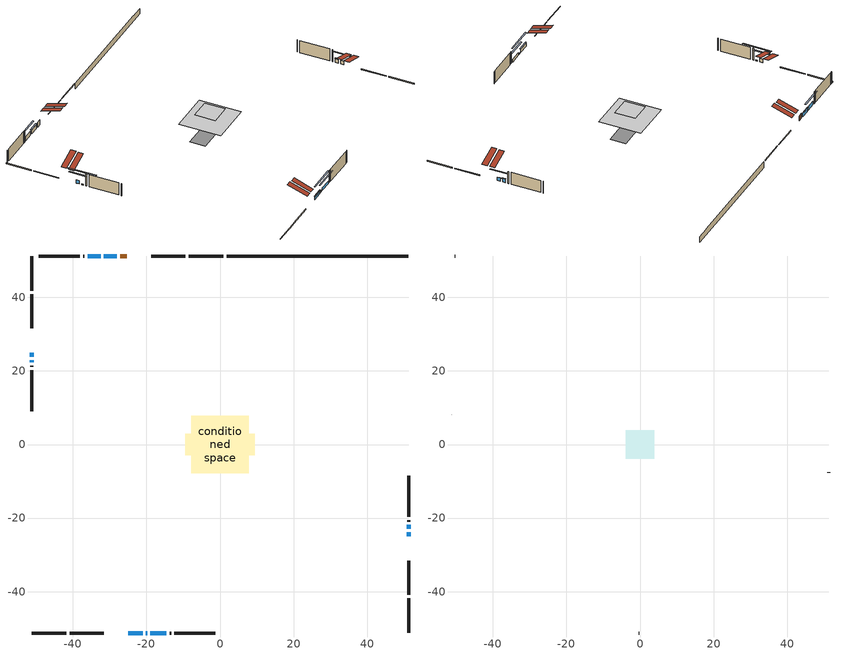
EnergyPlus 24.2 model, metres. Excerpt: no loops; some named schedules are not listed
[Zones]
conditioned space
 floor outside (Floor1 construction): -2.76,-2.76 -2.76,2.76 2.76,2.76 2.76,-2.76 z0.92
 floor adiabatic (AdiabaticFloorConstruction): -7.84,-7.84 -7.84,7.84 7.84,7.84 7.84,-7.84 z3.36
 floor foundation (Slab1 construction): -9.43,-2.91 -9.43,2.91 9.43,2.91 9.43,-2.91 z-1.37
 wall outside (RimJoist1 construction): 0.92,51.22 -8.53,51.22 / -51.22,-51.22 -41.78,-51.22 / -51.22,51.22 -51.22,41.78 / 51.22,-51.22 51.22,-41.78 z0.92:1.22
 wall outside (RimJoist2 construction): -9.46,51.22 -18.72,51.22 / -40.85,-51.22 -31.59,-51.22 / -51.22,40.85 -51.22,31.59 / 51.22,-40.85 51.22,-31.59 z0.92:1.22
 wall outside (AdiabaticWallConstruction 1): -25.38,51.22 -27.08,51.22 z0.92:2.95
 wall outside (AdiabaticWallConstruction): 51.22,-24.93 51.22,-23.86 / -51.22,24.93 -51.22,23.86 / 51.22,-22.93 51.22,-21.86 z0.92:2.33; -28.01,51.22 -31.53,51.22 / -32.46,51.22 -35.98,51.22 z0.92:2.47; -24.93,-51.22 -21.04,-51.22 z0.92:2.2; -20.11,-51.22 -19.83,-51.22 / -51.22,22.93 -51.22,22.38 z0.92:1.29; -18.91,-51.22 -14.55,-51.22 z0.92:2.07
 wall outside (Wall1 construction): -36.91,51.22 -37.22,51.22 / -13.62,-51.22 -13.31,-51.22 / -51.22,21.45 -51.22,21.14 / 51.22,-20.93 51.22,-20.62 z0.92:5.8
 wall outside (Wall2 construction): -38.15,51.22 -49.29,51.22 / -12.38,-51.22 -1.25,-51.22 / -51.22,20.21 -51.22,9.08 / 51.22,-19.69 51.22,-8.56 z0.92:5.8
 wall foundation (FoundationWall1 construction): 1.85,51.22,-1.37 1.85,51.22,0.92 46.29,51.22,0.92 46.29,51.22,0.86 51.22,51.22,0.86 51.22,51.22,-1.37
 window (WindowConstruction): 51.22,-24.93 51.22,-23.86 z0.92:2.33
 window (WindowConstruction 3): -51.22,24.93 -51.22,23.86 z0.92:2.33
 window (WindowConstruction 4): 51.22,-22.93 51.22,-21.86 z0.92:2.33
 window (WindowConstruction 5): -28.01,51.22 -31.53,51.22 z0.92:2.47
 window (WindowConstruction 6): -24.93,-51.22 -21.04,-51.22 z0.92:2.2
 window (WindowConstruction 7): -20.11,-51.22 -19.84,-51.22 z0.92:1.28
 window (WindowConstruction 1): -32.46,51.22 -35.98,51.22 z0.92:2.47
 window (WindowConstruction 8): -51.22,22.93 -51.22,22.38 z0.92:1.28
 window (WindowConstruction 2): -18.91,-51.22 -14.55,-51.22 z0.92:2.07
 door (Door): -25.38,51.22 -27.08,51.22 z0.92:2.95
 ceiling adiabatic (AdiabaticFloorConstruction): 7.84,-7.84 7.84,7.84 -7.84,7.84 -7.84,-7.84 z3.36
 roof outside (Roof2 construction): -24.45,51.22,5.8 -24.45,43.99,8.21 -22.54,43.99,8.21 -22.54,51.22,5.8; -25.86,-51.22,5.8 -25.86,-43.99,8.21 -27.76,-43.99,8.21 -27.76,-51.22,5.8; -51.22,25.86,5.8 -43.99,25.86,8.21 -43.99,27.76,8.21 -51.22,27.76,5.8; 51.22,-25.86,5.8 43.99,-25.86,8.21 43.99,-27.76,8.21 51.22,-27.76,5.8
attic - vented
 floor to conditioned space (Floor2 construction Reversed): -3.83,-3.83 -3.83,3.83 3.83,3.83 3.83,-3.83 z5.8
 wall outside (Wall4 construction): -50.21,51.22 -50.3,51.22 / -0.32,-51.22 -0.24,-51.22 / -51.22,8.15 -51.22,8.07 / 51.22,-7.63 51.22,-7.55 z0.92:5.8
 roof outside (Roof1 construction): -21.61,51.22,5.8 -21.61,43.77,8.28 -19.65,43.77,8.28 -19.65,51.22,5.8; -28.69,-51.22,5.8 -28.69,-43.77,8.28 -30.66,-43.77,8.28 -30.66,-51.22,5.8; -51.22,28.69,5.8 -43.77,28.69,8.28 -43.77,30.66,8.28 -51.22,30.66,5.8; 51.22,-28.69,5.8 43.77,-28.69,8.28 43.77,-30.66,8.28 51.22,-30.66,5.8
shading: 51.22,-21.22 51.22,-27.57 51.64,-27.57 51.64,-21.22 z4.97; -51.22,21.22 -51.22,27.57 -51.64,27.57 -51.64,21.22 z4.97; 51.22,-21.66 51.22,-23.13 51.64,-23.13 51.64,-21.66 z2.53; -31.73,51.22 -27.81,51.22 -27.81,51.64 -31.73,51.64 z2.67; -20.84,-51.22 -25.13,-51.22 -25.13,-51.64 -20.84,-51.64 z2.4; -14.76,-51.22 -25.19,-51.22 -25.19,-51.64 -14.76,-51.64 z6.36; -38.62,51.22 -29.82,51.22 -29.82,51.64 -38.62,51.64 z5.11; -51.22,17.3 -51.22,28.01 -51.64,28.01 -51.64,17.3 z6.36; -11.91,-51.22 -21.55,-51.22 -21.55,-51.64 -11.91,-51.64 z4.71
[Building]
Building 1: Terrain=Suburbs
[Site:Location]
Winnipeg Intl AP_MB: Latitude {deg}=49.91; Longitude {deg}=-97.24; Time Zone {hr}=-6; Elevation {m}=239; Keep Site Location Information=Yes
[Site:GroundTemperature:Shallow]
-2.46526, -5.11642, -5.32873, -4.07063, 0.979979, 6.00706, 10.3653, 13.1261, 13.3606, 11.1152, 6.8681, 1.99523
[Site:WaterMainsTemperature]
Calculation Method=Schedule; Temperature Schedule=mains temperature schedule
[Material] Roughness=Rough; Thermal Absorptance=0.9
Name | Thickness {m} | Conductivity {W/m-K} | Density {kg/m3} | Specific Heat {J/kg-K} | Solar Absorptance | Visible Absorptance
asphalt or fiberglass shingles | 0.00635 | 0.162714 | 1121.4 | 1465.45 | 0.84 | 0.84
ceiling loosefill ins | 0.254 | 0.0480833 | 16.02 | 1046.75 | 0.7 | 0.7
ceiling stud and cavity | 0.1397 | 0.337601 | 65.682 | 1177.47 | 0.7 | 0.7
concrete 4.0 in. | 0.1016 | 1.803125 | 2242.8 | 837.4 | 0.7 | 0.7
concrete 8.0 in. | 0.2032 | 1.803125 | 2242.8 | 837.4 | 0.7 | 0.7
door material | 0.04445 | 0.053851 | 512.64 | 1214.23 | 0.7 | 0.7
exterior vertical ins | 0.0457286 | 0.029427 | 32.04 | 1214.23 | 0.7 | 0.7
floor covering | 0.0127 | 0.0433444 | 54.468 | 1339.84 | 0.6 | 0.6
floor rigid ins; wall rigid ins | 0.051816 | 0.029427 | 32.04 | 1214.23 | 0.7 | 0.7
floor rigid ins 1; wall rigid ins 1 | 0.512978 | 0.029427 | 32.04 | 1214.23 | 0.7 | 0.7
floor stud and cavity | 0.1397 | 0.0891235 | 92.3553 | 1139.71 | 0.7 | 0.7
floor stud and cavity 1 | 0.1397 | 1.75129 | 37.0049 | 1207.88 | 0.7 | 0.7
furniture material conditioned space 1 | 0.1524 | 0.115458 | 640.8 | 1214.23 | 0.6 | 0.6
gypsum board | 0.0127 | 0.160291 | 801 | 837.4 | 0.6 | 0.6
gypsum board 1 | 0.0127 | 0.160291 | 801 | 837.4 | 0.7 | 0.7
osb sheathing 0.5 in. | 0.0127 | 0.115458 | 512.64 | 1214.23 | 0.7 | 0.7
osb sheathing 0.75 in. | 0.01905 | 0.115458 | 512.64 | 1214.23 | 0.7 | 0.7
osb sheathing 2.0 in. | 0.0508 | 0.115458 | 512.64 | 1214.23 | 0.7 | 0.7
rim joist stud and cavity | 0.0508 | 0.0451784 | 125.044 | 1163.47 | 0.6 | 0.6
rim joist stud and cavity 1 | 0.0508 | 0.0290657 | 125.044 | 1163.47 | 0.6 | 0.6
roof rigid ins | 0.103632 | 0.029427 | 32.04 | 1214.23 | 0.7 | 0.7
roof stud and cavity | 0.2032 | 0.0687812 | 78.34581 | 1123.46 | 0.7 | 0.7
wall stud and cavity | 0.1397 | 0.333365 | 139.0536 | 1170.24 | 0.7 | 0.7
wall stud and cavity 1 | 0.1397 | 0.215013 | 139.0536 | 1170.24 | 0.7 | 0.7
wall stud and cavity 2 | 0.0889 | 6.1454 | 50.32683 | 1063.81 | 0.6 | 0.6
wall stud and cavity 3 | 0.0889 | 0.380278 | 52.3479 | 1209.89 | 0.7 | 0.7
wall stud and cavity 4 | 0.0889 | 0.391764 | 83.0341 | 1211.67 | 0.7 | 0.7
wood siding | 0.0254 | 0.102417 | 544.68 | 1172.36 | 0.4 | 0.4
wood siding 1 | 0.00254 | 0.102417 | 544.68 | 1172.36 | 0.4 | 0.4
wood siding 2; wood siding 3; wood siding 4 | 0.0254 | 0.102417 | 544.68 | 1172.36 | 0.7 | 0.7
[WindowMaterial:SimpleGlazingSystem]
Name | U-Factor {W/m2-K} | Solar Heat Gain Coefficient
WindowMaterial | 1.71078 | 0.56
WindowMaterial 1 | 1.76529 | 0.57
WindowMaterial 2 | 1.86409 | 0.54
WindowMaterial 3 | 1.79311 | 0.56
WindowMaterial 4 | 1.82434 | 0.55
WindowMaterial 5 | 3.26258 | 0.43
[Construction]
AdiabaticFloorConstruction: floor stud and cavity 1, floor rigid ins 1, osb sheathing 0.75 in., floor covering
AdiabaticWallConstruction: wood siding 3, wall rigid ins 1, wall stud and cavity 3, gypsum board
AdiabaticWallConstruction 1: wood siding 4, wall rigid ins 1, wall stud and cavity 3, gypsum board
Door: door material
Floor1 construction: floor stud and cavity, floor rigid ins, osb sheathing 0.75 in., floor covering
Floor2 construction Reversed: gypsum board, ceiling stud and cavity, ceiling loosefill ins
FoundationWall1 construction: concrete 8.0 in., gypsum board 1
furniture construction conditioned space 1: furniture material conditioned space 1
PartitionWallConstruction: gypsum board, wall stud and cavity 4, gypsum board
RimJoist1 construction: wood siding 2, osb sheathing 2.0 in., rim joist stud and cavity
RimJoist2 construction: wood siding 2, osb sheathing 2.0 in., rim joist stud and cavity 1
Roof1 construction: asphalt or fiberglass shingles
Roof2 construction: asphalt or fiberglass shingles, roof rigid ins, osb sheathing 0.75 in., roof stud and cavity, gypsum board
Slab1 construction: concrete 4.0 in.
Wall1 construction: wood siding, wall rigid ins, osb sheathing 0.5 in., wall stud and cavity, gypsum board
Wall2 construction: wood siding, wall rigid ins, osb sheathing 0.5 in., wall stud and cavity 1, gypsum board
Wall4 construction: wood siding 1, wall stud and cavity 2
WindowConstruction: WindowMaterial
WindowConstruction 1; WindowConstruction 5: WindowMaterial 1
WindowConstruction 2: WindowMaterial 2
WindowConstruction 3; WindowConstruction 4: WindowMaterial 3
WindowConstruction 6: WindowMaterial 4
WindowConstruction 7; WindowConstruction 8: WindowMaterial 5
[Zone] Multiplier=1; Part of Total Floor Area=Yes
Name | Volume {m3}
attic - vented | 23.6547
conditioned space | 888.8
[Space]
Name | Zone | Volume {m3}
attic - vented 1 | attic - vented | 23.6547
conditioned space 1 | conditioned space | 888.8
[ZoneInfiltration:EffectiveLeakageArea]
infil attic - vented 1: Zone or Space=attic - vented 1; Schedule=Always On Discrete; Effective Air Leakage Area {cm2}=1954; Stack Coefficient=0.000511981; Wind Coefficient=1.52879e-05
[ZoneMixing]
whole house fan mix: Zone or Space=attic - vented; Schedule=Always On Continuous; Design Flow Rate Calculation Method=Flow/Zone; Design Flow Rate {m3/s}=0; Source Zone or Space=conditioned space
[SurfaceProperty:ExposedFoundationPerimeter]
Slab1: Exposed Perimeter Calculation Method=TotalExposedPerimeter; Total Exposed Perimeter {m}=49.377
[InternalMass] Zone or ZoneList=conditioned space; Space or SpaceList=conditioned space 1
Name | Construction | Surface Area {m2}
furniture mass conditioned space 1 | furniture construction conditioned space 1 | 154.44
partition wall mass | PartitionWallConstruction | 386.099
[Lights]
interior lighting: Zone or ZoneList or Space or SpaceList=conditioned space 1; Schedule=interior lighting schedule; Design Level Calculation Method=LightingLevel; Lighting Level {W}=343.2; Return Air Fraction=0; Fraction Radiant=0.6; Fraction Visible=0.2; Fraction Replaceable=1
[People]
occupants: Zone or ZoneList or Space or SpaceList=conditioned space 1; Number of People Schedule=occupants schedule; Number of People Calculation Method=People; Number of People=3; Fraction Radiant=0.314171; Sensible Heat Fraction=0.56303; Activity Level Schedule=occupants activity schedule; Carbon Dioxide Generation Rate {m3/s-W}=0; Enable ASHRAE 55 Comfort Warnings=No; Mean Radiant Temperature Calculation Type=EnclosureAveraged
[ElectricEquipment] Zone or ZoneList or Space or SpaceList=conditioned space 1; Design Level Calculation Method=EquipmentLevel
Name | Schedule | Design Level {W} | Fraction Latent | Fraction Radiant | Fraction Lost
clothes dryer | clothes dryer schedule | 140.772 | 0.015 | 0.081 | 0.85
clothes washer | clothes washer schedule | 32.1985 | 0.03 | 0.162 | 0.7
cooking range | cooking range schedule | 215.147 | 0.08 | 0.432 | 0.2
dishwasher | dishwasher schedule | 66.8632 | 0.3 | 0.18 | 0.4
fridge | fridge schedule | 72.9452 | 0 | 0.6 | 0
mech vent house fan | mech vent house fan schedule | 0 | 0 | 0 | 1
mech vent house fan cfis | mech vent house fan cfis schedule | 0 | 0 | 0 | 0
misc plug loads | misc plug loads schedule | 494.7 | 0.045 | 0.513 | 0.1
whole house fan | Always On Discrete | 0 | 0 | 0 | 1
[OtherEquipment] Zone or ZoneList or Space or SpaceList=conditioned space 1; Design Level Calculation Method=EquipmentLevel
Name | Fuel Type | Schedule | Design Level {W} | Fraction Latent | Fraction Radiant | Fraction Lost
clothes dryer 1 | Electricity | clothes dryer schedule | 0 | 0.015 | 0.081 | 0.85
cooking range 1 | Electricity | cooking range schedule | 0 | 0.08 | 0.432 | 0.2
general water use latent | None | general water use schedule | 62.594 | 1 | 0 | 0
general water use sensible | None | general water use schedule | -61.6891 | 0 | 0.6 | 0
mech vent house fan latent load | None | Always On Discrete | 0 | 1 | 0 | 0
mech vent house fan sensible load | None | Always On Discrete | 0 | 0 | 0 | 0
water heater energy adjustment1 | NaturalGas | Always On Discrete | 0.01 | 0 | 0 | 1
[ZoneInfiltration:DesignFlowRate] Zone or ZoneList or Space or SpaceList=conditioned space 1; Schedule=Always On Discrete; Design Flow Rate Calculation Method=Flow/Zone; Design Flow Rate {m3/s}=0
infil flow; natural vent flow; whole house fan flow
[AvailabilityManager:Scheduled]
central ac and furnace airloop Availability Manager: Schedule=Always On Discrete
[Foundation:Kiva]
Foundation Kiva 1: Initial Indoor Air Temperature {C}=21; Wall Height Above Grade {m}=0.919978; Wall Depth Below Slab {m}=0.2032; Custom Block Material Name 1=exterior vertical ins; Custom Block Depth 1 {m}=2.28999; Custom Block X Position 1 {m}=0.2159; Custom Block Z Position 1 {m}=0
[Foundation:Kiva:Settings]
Soil Conductivity {W/m-K}=0.849921; Soil Density {kg/m3}=1842.3; Soil Specific Heat {J/kg-K}=418.7; Ground Solar Absorptivity=0.9; Ground Thermal Absorptivity=0.9; Ground Surface Roughness {m}=0.03; Far-Field Width {m}=40; Deep-Ground Boundary Condition=ZeroFlux; Deep-Ground Depth {m}=40; Minimum Cell Dimension {m}=0.2; Maximum Cell Growth Coefficient=3; Simulation Timestep=Timestep
[Exterior:Lights]
exterior lighting: Schedule=exterior lighting schedule; Design Level {W}=75.6
[EnergyManagementSystem:GlobalVariable]
central_ac_and_furnace_airloop_Fan_RTF
infil_program_Qfan
infil_program_Qinf
natural_vent_program_Qnv
natural_vent_program_Qwhf
[EnergyManagementSystem:Sensor]
Name | Output:Variable or Output:Meter Index Key | Output:Variable or Output:Meter
airflow_gain | infil flow | Infiltration Sensible Heat Gain Energy
airflow_gain_1 | natural vent flow | Infiltration Sensible Heat Gain Energy
airflow_gain_2 | whole house fan flow | Infiltration Sensible Heat Gain Energy
airflow_loss | infil flow | Infiltration Sensible Heat Loss Energy
airflow_loss_1 | natural vent flow | Infiltration Sensible Heat Loss Energy
airflow_loss_2 | whole house fan flow | Infiltration Sensible Heat Loss Energy
clg_load_cond |  | Cooling:EnergyTransfer:Zone:CONDITIONED SPACE
clg_sp_s; clg_sp_s_1 | cooling setpoint | Schedule Value
clothes_dryer_exhaust_0_sch_s | clothes dryer exhaust 0 schedule | Schedule Value
cool_season | cooling season schedule | Schedule Value
htg_load_cond |  | Heating:EnergyTransfer:Zone:CONDITIONED SPACE
htg_sp_s; htg_sp_s_1 | heating setpoint | Schedule Value
ig_ee_conv | clothes dryer | Electric Equipment Convective Heating Energy
ig_ee_conv_2 | cooking range | Electric Equipment Convective Heating Energy
ig_ee_conv_4 | fridge | Electric Equipment Convective Heating Energy
ig_ee_conv_5 | misc plug loads | Electric Equipment Convective Heating Energy
ig_ee_conv_6 | whole house fan | Electric Equipment Convective Heating Energy
ig_ee_rad | clothes dryer | Electric Equipment Radiant Heating Energy
ig_ee_rad_2 | cooking range | Electric Equipment Radiant Heating Energy
ig_ee_rad_4 | fridge | Electric Equipment Radiant Heating Energy
ig_ee_rad_5 | misc plug loads | Electric Equipment Radiant Heating Energy
ig_ee_rad_6 | whole house fan | Electric Equipment Radiant Heating Energy
ig_lgt_conv | interior lighting | Lights Convective Heating Energy
ig_lgt_rad | interior lighting | Lights Radiant Heating Energy
ig_lgt_vis | interior lighting | Lights Visible Radiation Heating Energy
ig_oe_conv | clothes dryer 1 | Other Equipment Convective Heating Energy
ig_oe_conv_1 | cooking range 1 | Other Equipment Convective Heating Energy
ig_oe_conv_2 | general water use latent | Other Equipment Convective Heating Energy
ig_oe_conv_3 | general water use sensible | Other Equipment Convective Heating Energy
ig_oe_conv_4 | water heater energy adjustment1 | Other Equipment Convective Heating Energy
ig_oe_rad | clothes dryer 1 | Other Equipment Radiant Heating Energy
ig_oe_rad_1 | cooking range 1 | Other Equipment Radiant Heating Energy
ig_oe_rad_2 | general water use latent | Other Equipment Radiant Heating Energy
ig_oe_rad_3 | general water use sensible | Other Equipment Radiant Heating Energy
ig_oe_rad_4 | water heater energy adjustment1 | Other Equipment Radiant Heating Energy
ig_ppl_conv | occupants | People Convective Heating Energy
ig_ppl_rad | occupants | People Radiant Heating Energy
im_conv | furniture mass conditioned space 1 | Surface Inside Face Convection Heat Gain Energy
im_conv_1 | partition wall mass | Surface Inside Face Convection Heat Gain Energy
im_ig | furniture mass conditioned space 1 | Surface Inside Face Internal Gains Radiation Heat Gain Energy
im_ig_1 | partition wall mass | Surface Inside Face Internal Gains Radiation Heat Gain Energy
im_lgt | furniture mass conditioned space 1 | Surface Inside Face Lights Radiation Heat Gain Energy
im_lgt_1 | partition wall mass | Surface Inside Face Lights Radiation Heat Gain Energy
im_sol | furniture mass conditioned space 1 | Surface Inside Face Solar Radiation Heat Gain Energy
im_sol_1 | partition wall mass | Surface Inside Face Solar Radiation Heat Gain Energy
im_surf | furniture mass conditioned space 1 | Surface Inside Face Net Surface Thermal Radiation Heat Gain Energy
im_surf_1 | partition wall mass | Surface Inside Face Net Surface Thermal Radiation Heat Gain Energy
mv_conv | mech vent house fan | Electric Equipment Convective Heating Energy
mv_conv_1 | mech vent house fan cfis | Electric Equipment Convective Heating Energy
mv_conv_2 | mech vent house fan latent load | Other Equipment Convective Heating Energy
mv_conv_3 | mech vent house fan sensible load | Other Equipment Convective Heating Energy
mv_rad | mech vent house fan | Electric Equipment Radiant Heating Energy
mv_rad_1 | mech vent house fan cfis | Electric Equipment Radiant Heating Energy
mv_rad_2 | mech vent house fan latent load | Other Equipment Radiant Heating Energy
mv_rad_3 | mech vent house fan sensible load | Other Equipment Radiant Heating Energy
natural_vent_s | natural vent schedule | Schedule Value
out_pb_s |  | Site Outdoor Air Barometric Pressure
out_wt_s |  | Site Outdoor Air Humidity Ratio
site_vw_s |  | Site Wind Speed
ss_back_out | Window1 | Surface Window Shortwave from Zone Back Out Window Heat Transfer Rate
ss_back_out_1 | Window10 | Surface Window Shortwave from Zone Back Out Window Heat Transfer Rate
ss_back_out_2 | Window11 | Surface Window Shortwave from Zone Back Out Window Heat Transfer Rate
ss_back_out_3 | Window12 | Surface Window Shortwave from Zone Back Out Window Heat Transfer Rate
ss_back_out_4 | Window15 | Surface Window Shortwave from Zone Back Out Window Heat Transfer Rate
ss_back_out_5 | Window19 | Surface Window Shortwave from Zone Back Out Window Heat Transfer Rate
ss_back_out_6 | Window2 | Surface Window Shortwave from Zone Back Out Window Heat Transfer Rate
ss_back_out_7 | Window20 | Surface Window Shortwave from Zone Back Out Window Heat Transfer Rate
ss_back_out_8 | Window5 | Surface Window Shortwave from Zone Back Out Window Heat Transfer Rate
ss_conv | Door1 | Surface Inside Face Convection Heat Gain Energy
ss_conv_1 | Window1 | Surface Inside Face Convection Heat Gain Energy
ss_conv_2 | Window10 | Surface Inside Face Convection Heat Gain Energy
ss_conv_3 | Window11 | Surface Inside Face Convection Heat Gain Energy
ss_conv_4 | Window12 | Surface Inside Face Convection Heat Gain Energy
ss_conv_5 | Window15 | Surface Inside Face Convection Heat Gain Energy
ss_conv_6 | Window19 | Surface Inside Face Convection Heat Gain Energy
ss_conv_7 | Window2 | Surface Inside Face Convection Heat Gain Energy
ss_conv_8 | Window20 | Surface Inside Face Convection Heat Gain Energy
ss_conv_9 | Window5 | Surface Inside Face Convection Heat Gain Energy
ss_ig | Door1 | Surface Inside Face Internal Gains Radiation Heat Gain Energy
ss_ig_1 | Window1 | Surface Inside Face Internal Gains Radiation Heat Gain Energy
ss_ig_2 | Window10 | Surface Inside Face Internal Gains Radiation Heat Gain Energy
ss_ig_3 | Window11 | Surface Inside Face Internal Gains Radiation Heat Gain Energy
ss_ig_4 | Window12 | Surface Inside Face Internal Gains Radiation Heat Gain Energy
ss_ig_5 | Window15 | Surface Inside Face Internal Gains Radiation Heat Gain Energy
ss_ig_6 | Window19 | Surface Inside Face Internal Gains Radiation Heat Gain Energy
ss_ig_7 | Window2 | Surface Inside Face Internal Gains Radiation Heat Gain Energy
ss_ig_8 | Window20 | Surface Inside Face Internal Gains Radiation Heat Gain Energy
ss_ig_9 | Window5 | Surface Inside Face Internal Gains Radiation Heat Gain Energy
ss_lgt | Door1 | Surface Inside Face Lights Radiation Heat Gain Energy
ss_sol | Door1 | Surface Inside Face Solar Radiation Heat Gain Energy
ss_surf | Door1 | Surface Inside Face Net Surface Thermal Radiation Heat Gain Energy
ss_surf_1 | Window1 | Surface Inside Face Net Surface Thermal Radiation Heat Gain Energy
ss_surf_2 | Window10 | Surface Inside Face Net Surface Thermal Radiation Heat Gain Energy
ss_surf_3 | Window11 | Surface Inside Face Net Surface Thermal Radiation Heat Gain Energy
ss_surf_4 | Window12 | Surface Inside Face Net Surface Thermal Radiation Heat Gain Energy
ss_surf_5 | Window15 | Surface Inside Face Net Surface Thermal Radiation Heat Gain Energy
ss_surf_6 | Window19 | Surface Inside Face Net Surface Thermal Radiation Heat Gain Energy
ss_surf_7 | Window2 | Surface Inside Face Net Surface Thermal Radiation Heat Gain Energy
ss_surf_8 | Window20 | Surface Inside Face Net Surface Thermal Radiation Heat Gain Energy
ss_surf_9 | Window5 | Surface Inside Face Net Surface Thermal Radiation Heat Gain Energy
ss_trans_in | Window1 | Surface Window Transmitted Solar Radiation Rate
ss_trans_in_1 | Window10 | Surface Window Transmitted Solar Radiation Rate
ss_trans_in_2 | Window11 | Surface Window Transmitted Solar Radiation Rate
ss_trans_in_3 | Window12 | Surface Window Transmitted Solar Radiation Rate
ss_trans_in_4 | Window15 | Surface Window Transmitted Solar Radiation Rate
ss_trans_in_5 | Window19 | Surface Window Transmitted Solar Radiation Rate
ss_trans_in_6 | Window2 | Surface Window Transmitted Solar Radiation Rate
ss_trans_in_7 | Window20 | Surface Window Transmitted Solar Radiation Rate
ss_trans_in_8 | Window5 | Surface Window Transmitted Solar Radiation Rate
ss_trans_out | Window1 | Surface Inside Face Initial Transmitted Diffuse Transmitted Out Window Solar Radiation Rate
ss_trans_out_1 | Window10 | Surface Inside Face Initial Transmitted Diffuse Transmitted Out Window Solar Radiation Rate
ss_trans_out_2 | Window11 | Surface Inside Face Initial Transmitted Diffuse Transmitted Out Window Solar Radiation Rate
ss_trans_out_3 | Window12 | Surface Inside Face Initial Transmitted Diffuse Transmitted Out Window Solar Radiation Rate
ss_trans_out_4 | Window15 | Surface Inside Face Initial Transmitted Diffuse Transmitted Out Window Solar Radiation Rate
ss_trans_out_5 | Window19 | Surface Inside Face Initial Transmitted Diffuse Transmitted Out Window Solar Radiation Rate
ss_trans_out_6 | Window2 | Surface Inside Face Initial Transmitted Diffuse Transmitted Out Window Solar Radiation Rate
ss_trans_out_7 | Window20 | Surface Inside Face Initial Transmitted Diffuse Transmitted Out Window Solar Radiation Rate
ss_trans_out_8 | Window5 | Surface Inside Face Initial Transmitted Diffuse Transmitted Out Window Solar Radiation Rate
s_conv | Floor1 | Surface Inside Face Convection Heat Gain Energy
s_conv_1 | Floor2 | Surface Inside Face Convection Heat Gain Energy
s_conv_10 | RimJoist2:180 | Surface Inside Face Convection Heat Gain Energy
s_conv_11 | RimJoist2:270 | Surface Inside Face Convection Heat Gain Energy
s_conv_12 | RimJoist2:90 | Surface Inside Face Convection Heat Gain Energy
s_conv_13 | Roof2:0 | Surface Inside Face Convection Heat Gain Energy
s_conv_14 | Roof2:180 | Surface Inside Face Convection Heat Gain Energy
s_conv_15 | Roof2:270 | Surface Inside Face Convection Heat Gain Energy
s_conv_16 | Roof2:90 | Surface Inside Face Convection Heat Gain Energy
s_conv_17 | Slab1 | Surface Inside Face Convection Heat Gain Energy
s_conv_18 | Wall1:0 | Surface Inside Face Convection Heat Gain Energy
s_conv_19 | Wall1:180 | Surface Inside Face Convection Heat Gain Energy
s_conv_2 | FoundationWall1 | Surface Inside Face Convection Heat Gain Energy
s_conv_20 | Wall1:270 | Surface Inside Face Convection Heat Gain Energy
s_conv_21 | Wall1:90 | Surface Inside Face Convection Heat Gain Energy
s_conv_22 | Wall2:0 | Surface Inside Face Convection Heat Gain Energy
s_conv_23 | Wall2:180 | Surface Inside Face Convection Heat Gain Energy
s_conv_24 | Wall2:270 | Surface Inside Face Convection Heat Gain Energy
s_conv_25 | Wall2:90 | Surface Inside Face Convection Heat Gain Energy
s_conv_3 | inferred conditioned ceiling | Surface Inside Face Convection Heat Gain Energy
s_conv_4 | inferred conditioned floor | Surface Inside Face Convection Heat Gain Energy
s_conv_5 | RimJoist1:0 | Surface Inside Face Convection Heat Gain Energy
s_conv_6 | RimJoist1:180 | Surface Inside Face Convection Heat Gain Energy
s_conv_7 | RimJoist1:270 | Surface Inside Face Convection Heat Gain Energy
